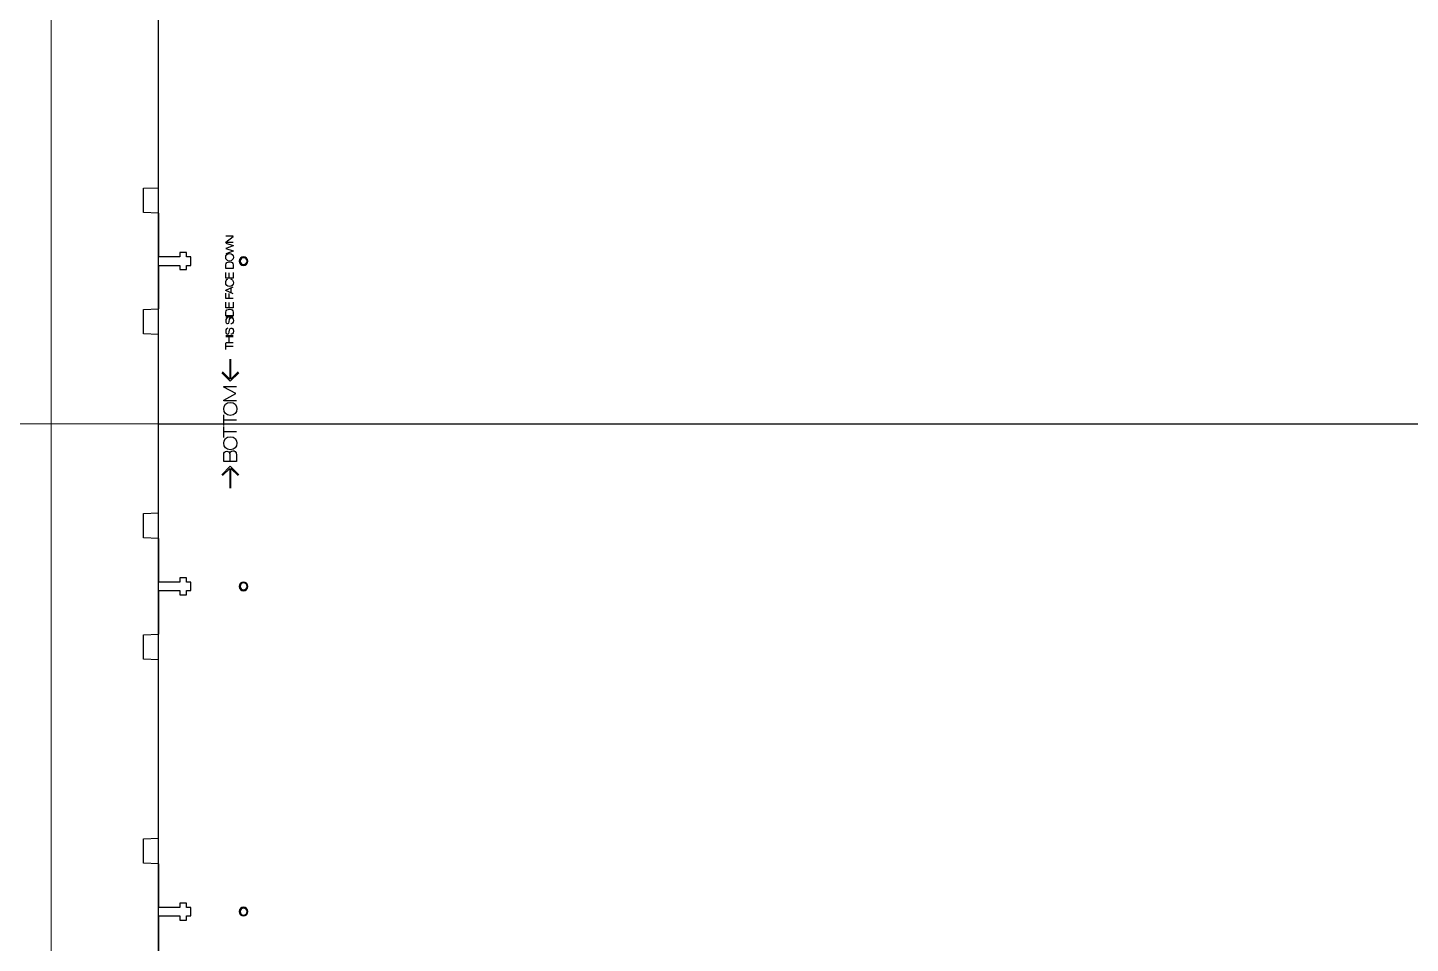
# Model space of a CAD drawing. Header units: millimetres. Extents: x -1949 to 1995, y -1808 to 1842.
# Drawn here: x -850.5 to -394.3, y -1215 to -912.8 of the extents above; entities that cross this region are included whole.
import ezdxf

# ---------------------------------------------------------------- set-up
doc = ezdxf.new("R2010")
doc.units = ezdxf.units.MM
doc.layers.get('0').update_dxf_attribs({"lineweight": 25, "true_color": 0xffffff})
doc.layers.add('Laser Table', color=2, linetype='Continuous', lineweight=0, true_color=0xffff00)
doc.layers.add('Referance lines', color=2, linetype='Continuous', lineweight=0, true_color=0xffff00)

msp = doc.modelspace()

# ---------------------------------------------------------------- linework, layer by layer
for p, q in [((-807.34637, -1450.2496), (-807.34637, -636.8916)), ((-807.34637, -974.10236), (-807.34637, -988.50025)), ((-800.32927, -988.50025), (-807.34637, -988.50025)), ((-798.12899, -987.10078), (-800.32927, -987.10078)), ((-800.32927, -987.10078), (-800.32927, -988.50025)), ((-798.12899, -988.50025), (-798.12899, -987.10078)), ((-796.68578, -988.50025), (-798.12899, -988.50025)), ((-796.68578, -991.30095), (-796.68578, -988.50025)), ((-807.34637, -991.30095), (-800.32927, -991.30095)), ((-807.34637, -991.30095), (-807.34637, -1005.67795)), ((-800.32927, -991.30095), (-800.32927, -992.70113)), ((-800.32927, -992.70113), (-798.12899, -992.70113)), ((-798.12899, -992.70113), (-798.12899, -991.30095)), ((-798.12899, -991.30095), (-796.68578, -991.30095)), ((-807.34637, -1043.56439), (21.99572, -1043.5706)), ((-807.34637, -1081.44236), (-807.34637, -1095.84025)), ((-798.12899, -1094.44078), (-800.32927, -1094.44078)), ((-800.32927, -1094.44078), (-800.32927, -1095.84025)), ((-798.12899, -1095.84025), (-798.12899, -1094.44078)), ((-800.32927, -1095.84025), (-807.34637, -1095.84025)), ((-807.34637, -1098.64095), (-800.32927, -1098.64095)), ((-807.34637, -1098.64095), (-807.34637, -1113.01795)), ((-800.32927, -1098.64095), (-800.32927, -1100.04113)), ((-796.68578, -1095.84025), (-798.12899, -1095.84025)), ((-798.12899, -1100.04113), (-798.12899, -1098.64095)), ((-798.12899, -1098.64095), (-796.68578, -1098.64095)), ((-796.68578, -1098.64095), (-796.68578, -1095.84025)), ((-800.32927, -1100.04113), (-798.12899, -1100.04113)), ((-807.34637, -1188.78236), (-807.34637, -1203.18025)), ((-800.32927, -1203.18025), (-807.34637, -1203.18025)), ((-798.12899, -1201.78078), (-800.32927, -1201.78078)), ((-800.32927, -1201.78078), (-800.32927, -1203.18025)), ((-798.12899, -1203.18025), (-798.12899, -1201.78078)), ((-796.68578, -1203.18025), (-798.12899, -1203.18025)), ((-796.68578, -1205.98095), (-796.68578, -1203.18025)), ((-807.34637, -1205.98095), (-800.32927, -1205.98095)), ((-807.34637, -1205.98095), (-807.34637, -1220.35795)), ((-800.32927, -1205.98095), (-800.32927, -1207.38113)), ((-800.32927, -1207.38113), (-798.12899, -1207.38113)), ((-798.12899, -1207.38113), (-798.12899, -1205.98095)), ((-798.12899, -1205.98095), (-796.68578, -1205.98095))]:
    msp.add_line(p, q)
at = {"color": 1, "true_color": 0xff0000}
for p, q in [((-807.34637, -965.67323), (-807.34637, -906.77705)), ((-812.21809, -965.87333), (-807.34637, -965.67323)), ((-812.21809, -973.90227), (-812.21809, -965.87333)), ((-807.34637, -974.10236), (-812.21809, -973.90227)), ((-812.21809, -1005.87805), (-807.34637, -1005.67795)), ((-812.21809, -1013.91545), (-812.21809, -1005.87805)), ((-807.34637, -1014.11555), (-812.21809, -1013.91545)), ((-807.34637, -1073.01323), (-807.34637, -1014.11555)), ((-812.21809, -1073.21333), (-807.34637, -1073.01323)), ((-812.21809, -1081.24227), (-812.21809, -1073.21333)), ((-807.34637, -1081.44236), (-812.21809, -1081.24227)), ((-812.21809, -1113.21805), (-807.34637, -1113.01795)), ((-812.21809, -1121.25545), (-812.21809, -1113.21805)), ((-807.34637, -1121.45555), (-812.21809, -1121.25545)), ((-807.34637, -1180.35323), (-807.34637, -1121.45555)), ((-812.21809, -1180.55333), (-807.34637, -1180.35323)), ((-812.21809, -1188.58227), (-812.21809, -1180.55333)), ((-807.34637, -1188.78236), (-812.21809, -1188.58227))]:
    msp.add_line(p, q, dxfattribs=at)
at = {"color": 5, "true_color": 0x0000ff}
for points in [[(-782.67951, -983.74555), (-785.09618, -983.74555), (-785.09618, -983.6575), (-782.67951, -981.75278), (-782.67951, -981.67433), (-785.09618, -981.67433)], [(-785.09618, -983.98544), (-782.67951, -984.79147), (-782.67951, -984.87896), (-785.08461, -985.70869), (-785.08461, -985.71518), (-782.67951, -986.54435), (-782.67951, -986.63241), (-785.09618, -987.43787)], [(-785.09618, -992.33075), (-785.09618, -991.15248)], [(-782.67951, -991.15248), (-782.67951, -992.33075), (-785.09618, -992.33075), (-785.09618, -992.33075)], [(-782.67951, -993.65268), (-782.67951, -995.55514), (-785.09618, -995.55514), (-785.09618, -993.67272)], [(-783.97265, -995.55514), (-783.97265, -993.7509)], [(-782.67951, -1000.66591), (-785.09618, -999.55536), (-785.09618, -999.46759), (-782.67951, -998.35733)], [(-783.47848, -998.72478), (-783.47848, -1000.30494)], [(-782.67951, -1002.20148), (-785.09618, -1002.20148), (-785.09618, -1000.5056)], [(-782.67951, -1003.43281), (-782.67951, -1005.33499), (-785.09618, -1005.33499), (-785.09618, -1003.45313)], [(-783.97265, -1002.20148), (-783.97265, -1000.60382)], [(-783.97265, -1005.33527), (-783.97265, -1003.53103)], [(-785.09618, -1007.93397), (-785.09618, -1006.75598)], [(-782.67951, -1006.75598), (-782.67951, -1007.93397), (-785.09618, -1007.93397), (-785.09618, -1007.93397)], [(-785.09618, -1008.29861), (-782.67951, -1008.29861)], [(-783.97858, -1009.90219), (-783.84481, -1009.09983)], [(-783.97858, -1013.36054), (-783.84481, -1012.55847)], [(-785.09618, -1014.4392), (-782.67951, -1014.4392)], [(-785.09618, -1014.78407), (-782.67951, -1014.78407)], [(-782.67951, -1016.85558), (-785.09618, -1016.85558)], [(-785.09618, -1019.07216), (-785.09618, -1016.9871)], [(-783.97265, -1016.85558), (-783.97265, -1014.78407)], [(-782.67951, -1018.02398), (-785.09618, -1018.02398)], [(-783.82195, -1022.3084), (-783.82195, -1028.84777), (-786.22225, -1026.44747)], [(-781.0302, -1026.45565), (-783.42147, -1028.84664), (-783.42147, -1022.3084)], [(-780.84027, -1026.7534), (-783.62213, -1029.53526), (-786.40428, -1026.7534)], [(-781.63077, -1036.0148), (-785.80032, -1036.0148), (-785.80032, -1035.82176), (-781.7479, -1033.632), (-781.7479, -1033.62043), (-785.80032, -1031.44196), (-785.80032, -1031.24948), (-781.63077, -1031.24948)], [(-785.80032, -1044.18768), (-785.80032, -1040.59047)], [(-781.63077, -1042.37835), (-785.80032, -1042.37835)], [(-785.80032, -1048.08799), (-785.80032, -1044.49022)], [(-781.63077, -1046.27894), (-785.80032, -1046.27894)], [(-785.80032, -1055.99557), (-785.80032, -1053.72989)], [(-783.82025, -1053.53177), (-783.80896, -1053.53177)], [(-783.81461, -1053.53177), (-783.81969, -1055.99557)], [(-786.40428, -1060.3878), (-783.62213, -1057.60593), (-780.84027, -1060.3878)], [(-786.21406, -1060.68554), (-783.82279, -1058.29371), (-783.82279, -1064.8328)], [(-781.63077, -1053.88173), (-781.63077, -1055.99557), (-785.80032, -1055.99557), (-785.80032, -1055.99557)], [(-783.42232, -1064.8328), (-783.42232, -1058.29314), (-781.0223, -1060.69316)]]:
    msp.add_lwpolyline(points, dxfattribs=at)
for points in [[(-785.15065, -988.64098), (-785.15065, -987.9501), (-784.68696, -987.3882), (-783.88799, -987.3882)], [(-783.88799, -989.89292), (-784.68696, -989.89292), (-785.15065, -989.3313), (-785.15065, -988.64098)], [(-783.88799, -987.3882), (-783.08902, -987.3882), (-782.62561, -987.9501), (-782.62561, -988.64098)], [(-782.62561, -988.64098), (-782.62561, -989.3313), (-783.08902, -989.89292), (-783.88799, -989.89292)], [(-785.09618, -991.15248), (-785.09618, -990.48587), (-784.60906, -990.1441), (-783.88799, -990.1441)], [(-783.88799, -990.1441), (-783.16691, -990.1441), (-782.67951, -990.48587), (-782.67951, -991.15248)], [(-785.15065, -997.00689), (-785.15065, -996.43483), (-784.91697, -995.9813), (-784.39232, -995.85261)], [(-783.88799, -998.2594), (-784.68696, -998.2594), (-785.15065, -997.69749), (-785.15065, -997.00689)], [(-782.62561, -997.00689), (-782.62561, -997.69749), (-783.08902, -998.2594), (-783.88799, -998.2594)], [(-783.59702, -995.79503), (-782.95044, -995.86615), (-782.62561, -996.44838), (-782.62561, -997.00689)], [(-785.09618, -1006.75598), (-785.09618, -1006.08909), (-784.60906, -1005.74732), (-783.88799, -1005.74732)], [(-783.88799, -1005.74732), (-783.16691, -1005.74732), (-782.67951, -1006.08909), (-782.67951, -1006.75598)], [(-784.41969, -1008.60877), (-784.79194, -1008.63247), (-785.15065, -1008.79842), (-785.15065, -1009.60417)], [(-785.15065, -1009.60417), (-785.15065, -1010.21687), (-784.92346, -1010.49768), (-784.53117, -1010.49768)], [(-784.41969, -1012.06768), (-784.79194, -1012.09139), (-785.15065, -1012.25734), (-785.15065, -1013.0628)], [(-784.53117, -1010.49768), (-784.199, -1010.49768), (-784.06325, -1010.30154), (-783.97858, -1009.90219)], [(-783.84481, -1009.09983), (-783.76353, -1008.7273), (-783.60379, -1008.54809), (-783.30576, -1008.54809)], [(-783.84481, -1012.55847), (-783.76353, -1012.18593), (-783.60379, -1012.00672), (-783.30576, -1012.00672)], [(-782.62561, -1009.50934), (-782.62561, -1010.4672), (-783.12966, -1010.57557), (-783.4751, -1010.58235)], [(-783.30576, -1008.54809), (-783.03511, -1008.54809), (-782.62561, -1008.67678), (-782.62561, -1009.50934)], [(-783.30576, -1012.00672), (-783.03511, -1012.00672), (-782.62561, -1012.13542), (-782.62561, -1012.96797)], [(-785.15065, -1013.0628), (-785.15065, -1013.6755), (-784.92346, -1013.95631), (-784.53117, -1013.95631)], [(-784.53117, -1013.95631), (-784.199, -1013.95631), (-784.06325, -1013.75989), (-783.97858, -1013.36054)], [(-782.62561, -1012.96797), (-782.62561, -1013.92612), (-783.12966, -1014.03421), (-783.4751, -1014.04098)], [(-785.80032, -1038.66995), (-785.80032, -1037.47869), (-785.00022, -1036.50926), (-783.62213, -1036.50926)], [(-783.62213, -1040.83064), (-785.00022, -1040.83064), (-785.80032, -1039.86121), (-785.80032, -1038.66995)], [(-783.62213, -1036.50926), (-782.24432, -1036.50926), (-781.44451, -1037.47869), (-781.44451, -1038.66995)], [(-781.44451, -1038.66995), (-781.44451, -1039.86121), (-782.24432, -1040.83064), (-783.62213, -1040.83064)], [(-785.80032, -1050.00851), (-785.80032, -1048.81669), (-785.00022, -1047.84782), (-783.62213, -1047.84782)], [(-783.62213, -1047.84782), (-782.24432, -1047.84782), (-781.44451, -1048.81697), (-781.44451, -1050.00851)], [(-783.62213, -1052.16864), (-785.00022, -1052.16864), (-785.80032, -1051.19977), (-785.80032, -1050.00851)], [(-785.80032, -1053.72989), (-785.80032, -1053.07034), (-785.44416, -1052.60891), (-784.76654, -1052.60891)], [(-784.76654, -1052.60891), (-784.27604, -1052.60891), (-783.80896, -1053.04042), (-783.82025, -1053.53177)], [(-783.80896, -1053.53177), (-783.78554, -1052.98821), (-783.49344, -1052.47993), (-782.7639, -1052.47993)], [(-781.44451, -1050.00851), (-781.44451, -1051.19977), (-782.24432, -1052.16864), (-783.62213, -1052.16864)], [(-782.7639, -1052.47993), (-782.27904, -1052.47993), (-781.63077, -1052.78953), (-781.63077, -1053.88173)]]:
    msp.add_open_spline(points, degree=3, dxfattribs=at)
at = {"color": 3, "true_color": 0x00ff00}
for points in [[(-779.24007, -988.47573), (-780.02712, -988.47573), (-780.66494, -989.1139), (-780.66494, -989.9006)], [(-777.8152, -989.9006), (-777.8152, -989.1139), (-778.45267, -988.47573), (-779.24007, -988.47573)], [(-780.66494, -989.9006), (-780.66494, -990.68729), (-780.02712, -991.32512), (-779.24007, -991.32512)], [(-779.24007, -991.32512), (-778.45267, -991.32512), (-777.8152, -990.68729), (-777.8152, -989.9006)], [(-779.24007, -1095.81573), (-780.02712, -1095.81573), (-780.66494, -1096.4539), (-780.66494, -1097.2406)], [(-780.66494, -1097.2406), (-780.66494, -1098.02729), (-780.02712, -1098.66512), (-779.24007, -1098.66512)], [(-777.8152, -1097.2406), (-777.8152, -1096.4539), (-778.45267, -1095.81573), (-779.24007, -1095.81573)], [(-779.24007, -1098.66512), (-778.45267, -1098.66512), (-777.8152, -1098.02729), (-777.8152, -1097.2406)], [(-779.24007, -1203.15423), (-780.02712, -1203.15423), (-780.66494, -1203.7924), (-780.66494, -1204.5791)], [(-777.8152, -1204.5791), (-777.8152, -1203.7924), (-778.45267, -1203.15423), (-779.24007, -1203.15423)], [(-780.66494, -1204.5791), (-780.66494, -1205.36579), (-780.02712, -1206.00362), (-779.24007, -1206.00362)], [(-779.24007, -1206.00362), (-778.45267, -1206.00362), (-777.8152, -1205.36579), (-777.8152, -1204.5791)]]:
    msp.add_open_spline(points, degree=3, dxfattribs=at)
at = {"color": 6, "true_color": 0xff00ff}
for points in [[(-779.24007, -988.7607), (-779.86971, -988.7607), (-780.37996, -989.27124), (-780.37996, -989.9006)], [(-778.10017, -989.9006), (-778.10017, -989.27124), (-778.61015, -988.7607), (-779.24007, -988.7607)], [(-780.37996, -989.9006), (-780.37996, -990.52995), (-779.86971, -991.04021), (-779.24007, -991.04021)], [(-779.24007, -991.04021), (-778.61015, -991.04021), (-778.10017, -990.52995), (-778.10017, -989.9006)], [(-779.24007, -1096.1007), (-779.86971, -1096.1007), (-780.37996, -1096.61124), (-780.37996, -1097.2406)], [(-780.37996, -1097.2406), (-780.37996, -1097.86995), (-779.86971, -1098.38021), (-779.24007, -1098.38021)], [(-778.10017, -1097.2406), (-778.10017, -1096.61124), (-778.61015, -1096.1007), (-779.24007, -1096.1007)], [(-779.24007, -1098.38021), (-778.61015, -1098.38021), (-778.10017, -1097.86995), (-778.10017, -1097.2406)], [(-779.24007, -1203.4392), (-779.86971, -1203.4392), (-780.37996, -1203.94974), (-780.37996, -1204.5791)], [(-778.10017, -1204.5791), (-778.10017, -1203.94974), (-778.61015, -1203.4392), (-779.24007, -1203.4392)], [(-780.37996, -1204.5791), (-780.37996, -1205.20845), (-779.86971, -1205.71871), (-779.24007, -1205.71871)], [(-779.24007, -1205.71871), (-778.61015, -1205.71871), (-778.10017, -1205.20845), (-778.10017, -1204.5791)]]:
    msp.add_open_spline(points, degree=3, dxfattribs=at)
at = {"layer": 'Laser Table', "color": 2, "true_color": 0xffff00}
msp.add_line((-842.67532, -1808.3916), (-842.67532, -608.3916), dxfattribs=at)
at = {"layer": 'Referance lines', "color": 2, "true_color": 0xffff00}
for p, q in [((-963.16863, -1043.5706), (-663.16863, -1043.5706)), ((-813.16863, -1043.5706), (24.8275, -1043.5706))]:
    msp.add_line(p, q, dxfattribs=at)
at = {"layer": 'Referance lines'}
msp.add_line((26.32274, -1043.5706), (-811.67339, -1043.5706), dxfattribs=at)

doc.saveas('drawing.dxf')
